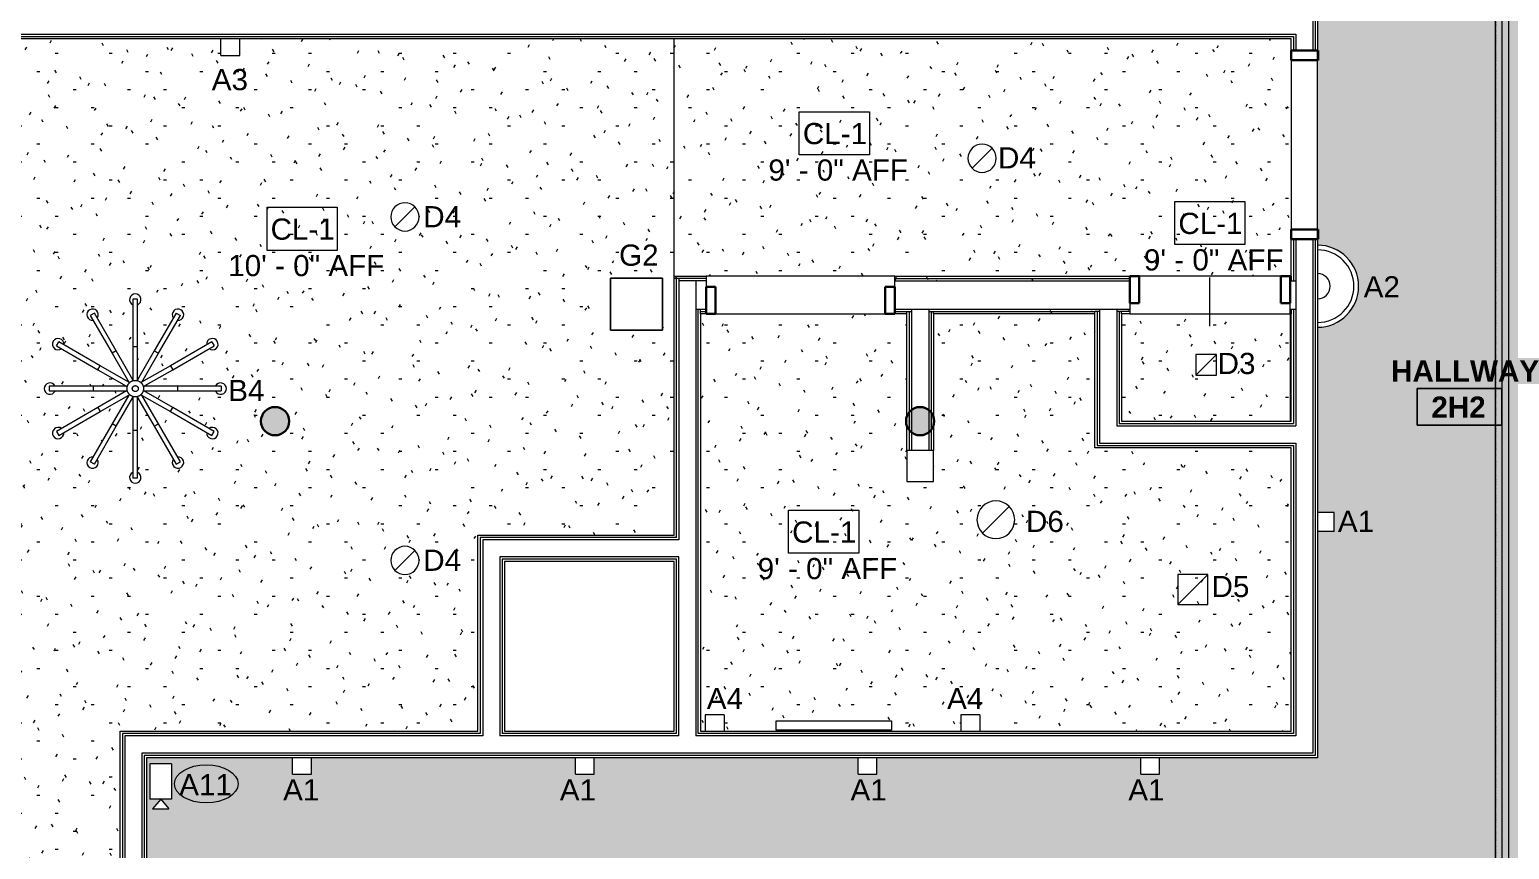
# Model space of a CAD drawing. Header units: inches. Extents: x -1176 to 1507, y -2527 to 978.
# Drawn here: x -923.2 to -609.1, y 84.5 to 258.5 of the extents above; entities that cross this region are included whole.
import ezdxf

# ---------------------------------------------------------------- set-up
doc = ezdxf.new("R2010")
doc.units = ezdxf.units.IN
doc.header["$MEASUREMENT"] = 0
doc.linetypes.add('Dash', pattern=[0.25, 0.125, -0.125])
for name, color, linetype, lineweight in [('A-AREA-IDEN', 2, 'Continuous', 9), ('A-CLNG', 13, 'Continuous', 18), ('A-CLNG-IDEN', 151, 'Continuous', 9), ('A-CLNG-PATT', 13, 'Continuous', 18), ('A-DETL-GENF', 92, 'Continuous', 18), ('A-DOOR', 31, 'Continuous', 18), ('A-DOOR-FRAM', 31, 'Continuous', 30), ('A-WALL', 113, 'Continuous', 18), ('A-WALL-PATT', 111, 'Continuous', 18), ('E-LITE-EQPM', 33, 'Continuous', 9), ('E-LITE-EQPM-HDLN', 30, 'Dash', 9), ('E-LITE-EQPM-IDEN', 33, 'Continuous', 9), ('I-WALL', 2, 'Continuous', 18), ('Q-SPCQ', 91, 'Continuous', 9), ('Q-SPCQ-IDEN', 132, 'Continuous', 9), ('S-COLS', 52, 'Continuous', 18)]:
    doc.layers.add(name, color=color, linetype=linetype, lineweight=lineweight)
doc.styles.add('Arial', font='arial.ttf', dxfattribs={"height": 4.5})
doc.styles.add('Swis721 Lt BT', font='swissl.ttf', dxfattribs={"height": 4.5})
doc.styles.add('Swis721 Lt BT_B', font='', dxfattribs={"height": 4.5})
doc.styles.get('Swis721 Lt BT_B').set_extended_font_data('Swis721 Lt BT', bold=True)
pattern_1 = [(0, (0, 0), (15.36, 3.84), [0.634, -10.886, 0.634, -10.886, -61.44]), (0, (0, 0), (15.36, 3.84), [-23.04, 0.634, -22.406, 0.634, -10.886, -26.88]), (0, (0, 0), (15.36, 3.84), [-57.6, 0.634, -7.046, 0.634, -18.566]), (120, (5.76, 1.92), (-11.005538, 11.38215), [0.634, -10.886, 0.634, -10.886, -61.44]), (120, (5.76, 1.92), (-11.005538, 11.38215), [-23.04, 0.634, -22.406, 0.634, -10.886, -26.88]), (120, (5.76, 1.92), (-11.005538, 11.38215), [-57.6, 0.634, -7.046, 0.634, -18.566]), (240, (7.68, 9.6), (-4.354462, -15.22215), [0.634, -10.886, 0.634, -10.886, -61.44]), (240, (7.68, 9.6), (-4.354462, -15.22215), [-23.04, 0.634, -22.406, 0.634, -10.886, -26.88]), (240, (7.68, 9.6), (-4.354462, -15.22215), [-57.6, 0.634, -7.046, 0.634, -18.566])]

# ---------------------------------------------------------------- blocks, each defined once
blk = doc.blocks.new('Sconce Light - Uplight - LIGHT W ROOM NUMBER-7126174-2nd Floor RCP')
at = {"layer": 'E-LITE-EQPM'}
blk.add_line((-8.71, 2.81), (8.71, 2.81), dxfattribs=at)
for radius, start in [(8.71, 360), (7.71, 0), (2.68, 0)]:
    blk.add_arc((0, 2.81), radius, start, 180, dxfattribs=at)
blk = doc.blocks.new('Lighting-Linear-Cove-Cooper-Ametrix-LC32-LED1 - Lighting-Linear-Cove-Cooper-Ametrix-LC32-LED 53_ 1_-7137665-2nd Floor RCP')
at = {"layer": 'E-LITE-EQPM'}
for p, q in [((-318.5, 0.16), (318.22, 0.16)), ((318.22, -1.37), (-318.5, -1.37))]:
    blk.add_line(p, q, dxfattribs=at)
at = {"layer": 'E-LITE-EQPM-HDLN'}
blk.add_line((317.21, 1.37), (-317.21, 1.37), dxfattribs=at)
blk = doc.blocks.new('Sconce Light - Sphere - 100W - 277V-7960169-2nd Floor RCP')
at = {"layer": 'E-LITE-EQPM'}
for p, q in [((0, 6.3125), (-2, 6.3125)), ((-2, 6.3125), (-2, 2.8125)), ((2, 6.3125), (0, 6.3125)), ((2, 6.3125), (2, 2.8125)), ((-2, 2.8125), (0, 2.8125)), ((0, 2.8125), (2, 2.8125))]:
    blk.add_line(p, q, dxfattribs=at)
blk = doc.blocks.new('Sconce Light - Sphere - Bedside Sconce-8114696-2nd Floor RCP')
at = {"layer": 'E-LITE-EQPM'}
for p, q in [((0, 6.3125), (-2, 6.3125)), ((-2, 6.3125), (-2, 2.8125)), ((2, 6.3125), (0, 6.3125)), ((2, 6.3125), (2, 2.8125)), ((-2, 2.8125), (0, 2.8125)), ((0, 2.8125), (2, 2.8125))]:
    blk.add_line(p, q, dxfattribs=at)
blk = doc.blocks.new('Iron_Chandelier_2145 - Iron_Chandelier_2145-V2-2nd Floor RCP')
at = {"layer": 'E-LITE-EQPM'}
for p, q in [((-0.5, 19.02), (-0.5, 8.88)), ((0.5, 19.02), (-0.5, 19.02)), ((0.5, 8.88), (0.5, 19.02)), ((-8.69, 16.05), (-9.56, 15.55)), ((-4.04, 7.99), (-8.69, 16.05)), ((8.69, 16.05), (4.04, 7.99)), ((8.69, 16.05), (9.56, 15.55)), ((-9.56, 15.55), (-4.9, 7.49)), ((4.9, 7.49), (9.56, 15.55)), ((-16.72, 9.08), (-16.22, 9.94)), ((-7.44, 4.87), (-16.22, 9.94)), ((16.22, 9.94), (7.44, 4.87)), ((16.22, 9.94), (16.72, 9.08)), ((-16.72, 9.08), (-7.94, 4)), ((-4.04, 7.99), (-4.9, 7.49)), ((-4.9, 7.49), (-1.36, 1.36)), ((-0.5, 1.86), (-4.04, 7.99)), ((-0.5, 8.88), (-0.5, 2.41)), ((0.5, 8.88), (-0.5, 8.88)), ((0.5, 2.41), (0.5, 8.88)), ((4.04, 7.99), (0.5, 1.86)), ((1.36, 1.36), (4.9, 7.49)), ((4.04, 7.99), (4.9, 7.49)), ((7.94, 4), (16.72, 9.08)), ((-7.94, 4), (-7.44, 4.87)), ((-7.94, 4), (-2.34, 0.77)), ((-1.84, 1.64), (-7.44, 4.87)), ((7.44, 4.87), (1.84, 1.64)), ((2.34, 0.77), (7.94, 4)), ((7.44, 4.87), (7.94, 4)), ((-8.94, 0.5), (-18.25, 0.5)), ((-18.25, 0.5), (-18.25, -0.5)), ((-1.86, 0.5), (-8.94, 0.5)), ((-8.94, 0.5), (-8.94, -0.5)), ((-2.34, 0.77), (-1.69, 0.4)), ((-1.2, 1.27), (-1.84, 1.64)), ((-0.5, 2.41), (-0.5, 1.66)), ((0.5, 1.67), (0.5, 2.41)), ((1.84, 1.64), (1.19, 1.26)), ((1.69, 0.4), (2.34, 0.77)), ((8.94, 0.5), (1.86, 0.5)), ((18.25, 0.5), (8.94, 0.5)), ((8.94, 0.5), (8.94, -0.5)), ((18.25, 0.5), (18.25, -0.5)), ((-18.25, -0.5), (-8.94, -0.5)), ((-8.94, -0.5), (-1.86, -0.5)), ((-2.34, -0.77), (-7.94, -4)), ((-7.44, -4.87), (-1.84, -1.64)), ((-1.36, -1.36), (-4.9, -7.49)), ((-4.04, -7.99), (-0.5, -1.86)), ((-1.69, -0.4), (-2.34, -0.77)), ((-1.84, -1.64), (-1.19, -1.26)), ((-0.5, -1.67), (-0.5, -2.41)), ((-0.5, -2.41), (-0.5, -8.88)), ((0.5, -2.41), (0.5, -1.66)), ((0.5, -1.86), (4.04, -7.99)), ((0.5, -8.88), (0.5, -2.41)), ((1.2, -1.27), (1.84, -1.64)), ((4.9, -7.49), (1.36, -1.36)), ((2.34, -0.77), (1.69, -0.4)), ((1.84, -1.64), (7.44, -4.87)), ((1.86, -0.5), (8.94, -0.5)), ((7.94, -4), (2.34, -0.77)), ((8.94, -0.5), (18.25, -0.5)), ((-7.94, -4), (-16.72, -9.08)), ((-16.22, -9.94), (-7.44, -4.87)), ((-7.94, -4), (-7.44, -4.87)), ((7.44, -4.87), (7.94, -4)), ((7.44, -4.87), (16.22, -9.94)), ((16.72, -9.08), (7.94, -4)), ((-16.72, -9.08), (-16.22, -9.94)), ((-4.9, -7.49), (-9.56, -15.55)), ((-8.69, -16.05), (-4.04, -7.99)), ((-4.04, -7.99), (-4.9, -7.49)), ((-0.5, -8.88), (-0.5, -19.02)), ((0.5, -8.88), (-0.5, -8.88)), ((0.5, -19.02), (0.5, -8.88)), ((4.04, -7.99), (4.9, -7.49)), ((4.04, -7.99), (8.69, -16.05)), ((9.56, -15.55), (4.9, -7.49)), ((16.22, -9.94), (16.72, -9.08)), ((-8.69, -16.05), (-9.56, -15.55)), ((8.69, -16.05), (9.56, -15.55)), ((0.5, -19.02), (-0.5, -19.02))]:
    blk.add_line(p, q, dxfattribs=at)
at = {"layer": 'E-LITE-EQPM', "flags": 128}
for points in [[(-1.75, 0), (-1.75, 0.07), (-1.75, 0.14), (-1.74, 0.21), (-1.73, 0.28), (-1.72, 0.35), (-1.7, 0.42), (-1.68, 0.48), (-1.66, 0.55), (-1.64, 0.62), (-1.61, 0.68), (-1.59, 0.75), (-1.56, 0.81), (-1.52, 0.87), (-1.49, 0.93), (-1.45, 0.99), (-1.41, 1.05), (-1.36, 1.1), (-1.32, 1.16), (-1.27, 1.21), (-1.22, 1.26), (-1.17, 1.31), (-1.12, 1.35), (-1.06, 1.39), (-1.01, 1.44), (-0.95, 1.48), (-0.89, 1.51), (-0.83, 1.55), (-0.76, 1.58), (-0.7, 1.61), (-0.64, 1.63), (-0.57, 1.66), (-0.5, 1.68), (-0.44, 1.7), (-0.37, 1.71), (-0.3, 1.73), (-0.23, 1.74), (-0.16, 1.75), (-0.09, 1.75), (-0.02, 1.75), (0.05, 1.75), (0.12, 1.75), (0.19, 1.74), (0.26, 1.73), (0.33, 1.72), (0.4, 1.71), (0.47, 1.69), (0.53, 1.67), (0.6, 1.65), (0.67, 1.62), (0.73, 1.59), (0.79, 1.56), (0.85, 1.53), (0.92, 1.5), (0.97, 1.46), (1.03, 1.42), (1.09, 1.38), (1.14, 1.33), (1.19, 1.28), (1.24, 1.23), (1.29, 1.18), (1.34, 1.13), (1.38, 1.08), (1.43, 1.02), (1.46, 0.96), (1.5, 0.9), (1.54, 0.84), (1.57, 0.78), (1.6, 0.72), (1.63, 0.65), (1.65, 0.59), (1.67, 0.52), (1.69, 0.45), (1.71, 0.39), (1.72, 0.32), (1.74, 0.25), (1.74, 0.18), (1.75, 0.11), (1.75, 0.04), (1.75, 0)], [(-0.63, 0), (-0.63, 0.03), (-0.63, 0.05), (-0.62, 0.08), (-0.62, 0.1), (-0.62, 0.12), (-0.61, 0.15), (-0.6, 0.17), (-0.6, 0.2), (-0.59, 0.22), (-0.58, 0.24), (-0.57, 0.27), (-0.56, 0.29), (-0.55, 0.31), (-0.53, 0.33), (-0.52, 0.35), (-0.5, 0.38), (-0.49, 0.39), (-0.47, 0.41), (-0.46, 0.43), (-0.44, 0.45), (-0.42, 0.47), (-0.4, 0.48), (-0.38, 0.5), (-0.36, 0.51), (-0.34, 0.53), (-0.32, 0.54), (-0.3, 0.55), (-0.27, 0.57), (-0.25, 0.58), (-0.23, 0.59), (-0.2, 0.59), (-0.18, 0.6), (-0.16, 0.61), (-0.13, 0.61), (-0.11, 0.62), (-0.08, 0.62), (-0.06, 0.63), (-0.03, 0.63), (-0.01, 0.63), (0.02, 0.63), (0.04, 0.63), (0.07, 0.62), (0.09, 0.62), (0.12, 0.62), (0.14, 0.61), (0.17, 0.61), (0.19, 0.6), (0.21, 0.59), (0.24, 0.58), (0.26, 0.57), (0.28, 0.56), (0.31, 0.55), (0.33, 0.54), (0.35, 0.52), (0.37, 0.51), (0.39, 0.49), (0.41, 0.48), (0.43, 0.46), (0.45, 0.44), (0.46, 0.42), (0.48, 0.41), (0.5, 0.39), (0.51, 0.37), (0.52, 0.35), (0.54, 0.32), (0.55, 0.3), (0.56, 0.28), (0.57, 0.26), (0.58, 0.23), (0.59, 0.21), (0.6, 0.19), (0.61, 0.16), (0.61, 0.14), (0.62, 0.11), (0.62, 0.09), (0.62, 0.06), (0.63, 0.04), (0.63, 0.01), (0.63, 0)], [(1.75, 0), (1.75, -0.07), (1.75, -0.14), (1.74, -0.21), (1.73, -0.28), (1.72, -0.35), (1.7, -0.42), (1.68, -0.48), (1.66, -0.55), (1.64, -0.62), (1.61, -0.68), (1.59, -0.75), (1.56, -0.81), (1.52, -0.87), (1.49, -0.93), (1.45, -0.99), (1.41, -1.05), (1.36, -1.1), (1.32, -1.16), (1.27, -1.21), (1.22, -1.26), (1.17, -1.31), (1.12, -1.35), (1.06, -1.39), (1.01, -1.44), (0.95, -1.48), (0.89, -1.51), (0.83, -1.55), (0.76, -1.58), (0.7, -1.61), (0.64, -1.63), (0.57, -1.66), (0.5, -1.68), (0.44, -1.7), (0.37, -1.71), (0.3, -1.73), (0.23, -1.74), (0.16, -1.75), (0.09, -1.75), (0.02, -1.75), (-0.05, -1.75), (-0.12, -1.75), (-0.19, -1.74), (-0.26, -1.73), (-0.33, -1.72), (-0.4, -1.71), (-0.47, -1.69), (-0.53, -1.67), (-0.6, -1.65), (-0.67, -1.62), (-0.73, -1.59), (-0.79, -1.56), (-0.85, -1.53), (-0.92, -1.5), (-0.97, -1.46), (-1.03, -1.42), (-1.09, -1.38), (-1.14, -1.33), (-1.19, -1.28), (-1.24, -1.23), (-1.29, -1.18), (-1.34, -1.13), (-1.38, -1.08), (-1.43, -1.02), (-1.46, -0.96), (-1.5, -0.9), (-1.54, -0.84), (-1.57, -0.78), (-1.6, -0.72), (-1.63, -0.65), (-1.65, -0.59), (-1.67, -0.52), (-1.69, -0.45), (-1.71, -0.39), (-1.72, -0.32), (-1.74, -0.25), (-1.74, -0.18), (-1.75, -0.11), (-1.75, -0.04), (-1.75, 0)], [(0.63, 0), (0.63, -0.03), (0.63, -0.05), (0.62, -0.08), (0.62, -0.1), (0.62, -0.12), (0.61, -0.15), (0.6, -0.17), (0.6, -0.2), (0.59, -0.22), (0.58, -0.24), (0.57, -0.27), (0.56, -0.29), (0.55, -0.31), (0.53, -0.33), (0.52, -0.35), (0.5, -0.38), (0.49, -0.39), (0.47, -0.41), (0.46, -0.43), (0.44, -0.45), (0.42, -0.47), (0.4, -0.48), (0.38, -0.5), (0.36, -0.51), (0.34, -0.53), (0.32, -0.54), (0.3, -0.55), (0.27, -0.57), (0.25, -0.58), (0.23, -0.59), (0.2, -0.59), (0.18, -0.6), (0.16, -0.61), (0.13, -0.61), (0.11, -0.62), (0.08, -0.62), (0.06, -0.63), (0.03, -0.63), (0.01, -0.63), (-0.02, -0.63), (-0.04, -0.63), (-0.07, -0.62), (-0.09, -0.62), (-0.12, -0.62), (-0.14, -0.61), (-0.17, -0.61), (-0.19, -0.6), (-0.21, -0.59), (-0.24, -0.58), (-0.26, -0.57), (-0.28, -0.56), (-0.31, -0.55), (-0.33, -0.54), (-0.35, -0.52), (-0.37, -0.51), (-0.39, -0.49), (-0.41, -0.48), (-0.43, -0.46), (-0.45, -0.44), (-0.46, -0.42), (-0.48, -0.41), (-0.5, -0.39), (-0.51, -0.37), (-0.52, -0.35), (-0.54, -0.32), (-0.55, -0.3), (-0.56, -0.28), (-0.57, -0.26), (-0.58, -0.23), (-0.59, -0.21), (-0.6, -0.19), (-0.61, -0.16), (-0.61, -0.14), (-0.62, -0.11), (-0.62, -0.09), (-0.62, -0.06), (-0.63, -0.04), (-0.63, -0.01), (-0.63, 0)]]:
    blk.add_lwpolyline(points, dxfattribs=at)
at = {"layer": 'E-LITE-EQPM'}
for centre, start, end in [((0, 18.89), 90, 244.637), ((0, 18.89), 295.363, 90), ((-9.06, 15.7), 120, 274.637), ((-9.06, 15.7), 325.363, 120), ((9.06, 15.7), 60, 214.637), ((9.06, 15.7), 265.363, 60), ((-16.36, 9.44), 150, 304.637), ((-16.36, 9.44), 355.363, 150), ((16.36, 9.44), 30, 184.637), ((16.36, 9.44), 235.363, 30), ((-18.12, 0), 25.363, 180), ((-18.12, 0), 180, 334.637), ((18.12, 0), 0, 154.637), ((18.12, 0), 205.363, 0), ((-16.36, -9.44), 55.363, 210), ((-16.36, -9.44), 210, 4.637), ((16.36, -9.44), 175.363, 330), ((16.36, -9.44), 330, 124.637), ((-9.06, -15.7), 85.363, 240), ((-9.06, -15.7), 240, 34.637), ((9.06, -15.7), 145.363, 300), ((9.06, -15.7), 300, 94.637), ((0, -18.89), 115.363, 270), ((0, -18.89), 270, 64.637)]:
    blk.add_arc(centre, 1.21, start, end, dxfattribs=at)
blk = doc.blocks.new('L-Recessed Square Downlight - 6_-4552745-2nd Floor RCP')
at = {"layer": 'E-LITE-EQPM'}
for p, q in [((-3.1875, -3.1875), (-3.1875, 3.1875)), ((-3.1875, 3.1875), (3.1875, 3.1875)), ((-3.1875, 3.1875), (3.1875, -3.1875)), ((3.1875, 3.1875), (3.1875, -3.1875)), ((3.1875, -3.1875), (-3.1875, -3.1875))]:
    blk.add_line(p, q, dxfattribs=at)
blk = doc.blocks.new('L-Recessed Circular - Downlight - 8_-7245237-2nd Floor RCP')
at = {"layer": 'E-LITE-EQPM'}
for q in [(-2.83, -2.83), (2.83, 2.83)]:
    blk.add_line((0, 0), q, dxfattribs=at)
for start, end in [(360, 180), (180, 360)]:
    blk.add_arc((0, 0), 4, start, end, dxfattribs=at)
blk = doc.blocks.new('L-Recessed Square Downlight - 4_-4552743-2nd Floor RCP')
at = {"layer": 'E-LITE-EQPM'}
for p, q in [((-2.1875, -2.1875), (-2.1875, 2.1875)), ((-2.1875, 2.1875), (2.1875, 2.1875)), ((-2.1875, 2.1875), (2.1875, -2.1875)), ((2.1875, 2.1875), (2.1875, -2.1875)), ((2.1875, -2.1875), (-2.1875, -2.1875))]:
    blk.add_line(p, q, dxfattribs=at)
blk = doc.blocks.new('Lighting_Pendants_Elesi-Luce_Quid_02820 - Quid_02820-7182509-2nd Floor RCP')
at = {"layer": 'A-DETL-GENF', "lineweight": 9}
for p, q in [((5.51, 5.51), (-5.51, 5.51)), ((-5.51, 5.51), (-5.51, -5.51)), ((-5.51, -5.51), (-5.51, 5.51)), ((-5.51, 5.51), (5.51, 5.51)), ((5.51, -5.51), (5.51, 5.51)), ((5.51, 5.51), (5.51, -5.51)), ((-5.51, -5.51), (5.51, -5.51)), ((5.51, -5.51), (-5.51, -5.51))]:
    blk.add_line(p, q, dxfattribs=at)
blk = doc.blocks.new('Single Flush - D2 3_ X 8_-8439575-2nd Floor RCP')
at = {"layer": 'A-DOOR-FRAM'}
for p, q in [((-20, -1.75), (-20, 4)), ((-20, 4), (-18, 4)), ((-18, -1.75), (-18, 4)), ((18.000004, -1.75), (18.000004, 4)), ((18.000004, 4), (20.000004, 4)), ((20.000004, -1.75), (20.000004, 4)), ((-20, -1.75), (-18, -1.75)), ((18.000004, -1.75), (20.000004, -1.75))]:
    blk.add_line(p, q, dxfattribs=at)
blk = doc.blocks.new('Single Flush - D1 3_ X 8_-8249534-2nd Floor RCP')
at = {"layer": 'A-DOOR-FRAM'}
for p, q in [((-20, -2.9375), (-20, 2.8125)), ((-20, 2.8125), (-18, 2.8125)), ((-18, -2.9375), (-18, 2.8125)), ((18.000004, -2.9375), (18.000004, 2.8125)), ((18.000004, 2.8125), (20.000004, 2.8125)), ((20.000004, -2.9375), (20.000004, 2.8125)), ((-20, -2.9375), (-18, -2.9375)), ((18.000004, -2.9375), (20.000004, -2.9375))]:
    blk.add_line(p, q, dxfattribs=at)
blk = doc.blocks.new('Single Flush - D2 2_6_ X 8_-8439169-2nd Floor RCP')
at = {"layer": 'A-DOOR-FRAM'}
for p, q in [((-17, -1.75), (-17, 4)), ((-17, 4), (-15, 4)), ((-15, -1.75), (-15, 4)), ((15.000004, -1.75), (15.000004, 4)), ((15.000004, 4), (17.000004, 4)), ((17.000004, -1.75), (17.000004, 4)), ((-17, -1.75), (-15, -1.75)), ((15.000004, -1.75), (17.000004, -1.75))]:
    blk.add_line(p, q, dxfattribs=at)
blk = doc.blocks.new('AC3 - AC3-7398508-2nd Floor RCP')
at = {"layer": 'Q-SPCQ'}
for p, q in [((-12.25, -5), (-12.25, -3)), ((-12.25, -3), (12.25, -3)), ((12.25, -3), (12.25, -5)), ((12.25, -5), (-12.25, -5))]:
    blk.add_line(p, q, dxfattribs=at)
blk = doc.blocks.new('Sconce Light - Sphere - 60W - 120V-7960182-2nd Floor RCP')
at = {"layer": 'E-LITE-EQPM'}
for p, q in [((0, 6.3125), (-2, 6.3125)), ((-2, 6.3125), (-2, 2.8125)), ((2, 6.3125), (0, 6.3125)), ((2, 6.3125), (2, 2.8125)), ((-2, 2.8125), (0, 2.8125)), ((0, 2.8125), (2, 2.8125))]:
    blk.add_line(p, q, dxfattribs=at)
blk = doc.blocks.new('L-Recessed Circular - Downlight - 6_-7313291-2nd Floor RCP')
at = {"layer": 'E-LITE-EQPM'}
for q in [(-2.12, -2.12), (2.12, 2.12)]:
    blk.add_line((0, 0), q, dxfattribs=at)
for start, end in [(360, 180), (180, 360)]:
    blk.add_arc((0, 0), 3, start, end, dxfattribs=at)
blk = doc.blocks.new('Security_Camera_-_Dome_6414 - 8_-0_ AFF-7476807-2nd Floor RCP')
at = {"layer": 'Q-SPCQ'}
for p, q in [((-2.27, 3.14), (2.27, 3.14)), ((-2.27, -4.36), (-2.27, 3.14)), ((1.71, 5.14), (-1.71, 5.14)), ((0, 3.14), (-1.71, 5.14)), ((0, 3.14), (1.71, 5.14)), ((2.27, -4.36), (2.27, 3.14)), ((-2.27, -4.36), (2.27, -4.36))]:
    blk.add_line(p, q, dxfattribs=at)
blk = doc.blocks.new('Appliance_Specialty Equipment Tag - Standard-3515593-2nd Floor RCP')
at = {"layer": 'Q-SPCQ-IDEN'}
blk.add_ellipse((-0.0499, 0.0037), major_axis=(-0.1406, 0), ratio=0.600473, dxfattribs=at)
blk = doc.blocks.new('Room Tag - Room Name and Number-3379422-2nd Floor RCP')
at = {"layer": 'A-AREA-IDEN'}
for p, q in [((-0.1881, -0.1636), (-0.1881, -0.0018)), ((-0.1881, -0.0018), (0.1869, -0.0018)), ((0.1869, -0.0018), (-0.1881, -0.0018)), ((-0.1881, -0.0018), (-0.1881, -0.1636)), ((0.1869, -0.0018), (0.1869, -0.1636)), ((0.1869, -0.1636), (0.1869, -0.0018)), ((0.1869, -0.1636), (-0.1881, -0.1636)), ((-0.1881, -0.1636), (0.1869, -0.1636))]:
    blk.add_line(p, q, dxfattribs=at)

msp = doc.modelspace()

# ---------------------------------------------------------------- hatches: boundary and pattern name
at = {"layer": 'A-CLNG-PATT'}
h = msp.add_hatch(dxfattribs=at)
h.set_pattern_fill('FP_2', color=256, style=0, pattern_type=2)
h.set_pattern_definition(pattern_1)
h.paths.add_polyline_path([(-601.07, 36.25), (-601.07, 44.47), (-590.07, 44.47), (-590.07, 95.76), (-593.57, 95.76), (-593.57, 99.76), (-590.07, 99.76), (-590.07, 155.76), (-593.57, 155.76), (-593.57, 159.76), (-590.07, 159.76), (-590.07, 189.12), (-593.57, 189.12), (-593.57, 193.12), (-590.07, 193.12), (-590.07, 240.23), (-592.01, 240.45), (-593.85, 241.09), (-595.5, 242.13), (-596.88, 243.51), (-597.92, 245.16), (-598.56, 247), (-598.78, 248.94), (-598.56, 250.88), (-597.92, 252.72), (-596.88, 254.37), (-595.5, 255.75), (-593.85, 256.78), (-592.01, 257.43), (-590.07, 257.65), (-590.07, 426.38), (-593.57, 426.38), (-593.57, 430.38), (-590.07, 430.38), (-590.07, 459.74), (-593.57, 459.74), (-593.57, 463.74), (-590.07, 463.74), (-590.07, 564.52), (-593.57, 564.52), (-593.57, 568.52), (-590.07, 568.52), (-590.07, 597.87), (-593.57, 597.87), (-593.57, 601.87), (-590.07, 601.87), (-590.07, 673.79), (-609.11, 673.79), (-609.11, 36.25)], flags=0)
h.paths.add_polyline_path([(-612.11, 36.25), (-612.11, 673.79), (-633.11, 673.79), (-633.33, 671.85), (-633.97, 670.01), (-635.01, 668.36), (-636.39, 666.98), (-638.04, 665.94), (-639.88, 665.3), (-641.82, 665.08), (-643.76, 665.3), (-645.6, 665.94), (-647.25, 666.98), (-648.63, 668.36), (-649.67, 670.01), (-649.82, 670.45), (-649.82, 614.79), (-646.32, 614.79), (-646.32, 610.79), (-649.82, 610.79), (-649.82, 554.79), (-646.32, 554.79), (-646.32, 550.79), (-649.82, 550.79), (-649.82, 514.5), (-647.88, 514.28), (-646.04, 513.63), (-644.39, 512.6), (-643.01, 511.22), (-641.97, 509.57), (-641.33, 507.73), (-641.11, 505.79), (-641.33, 503.85), (-641.97, 502.01), (-643.01, 500.36), (-644.39, 498.98), (-646.04, 497.94), (-647.88, 497.3), (-649.82, 497.08), (-649.82, 440.78), (-646.32, 440.78), (-646.32, 436.78), (-649.82, 436.78), (-649.82, 349.19), (-650.09, 349.19), (-650.09, 313.44), (-649.82, 313.44), (-649.82, 317.71), (-647.88, 317.49), (-646.04, 316.85), (-644.39, 315.81), (-643.01, 314.43), (-641.97, 312.78), (-641.33, 310.94), (-641.11, 309), (-641.33, 307.06), (-641.97, 305.22), (-643.01, 303.57), (-644.39, 302.19), (-646.04, 301.15), (-647.88, 300.51), (-649.82, 300.29), (-649.82, 212.73), (-647.88, 212.51), (-646.04, 211.86), (-644.39, 210.83), (-643.01, 209.45), (-641.97, 207.8), (-641.33, 205.95), (-641.11, 204.02), (-641.33, 202.08), (-641.97, 200.24), (-643.01, 198.59), (-644.39, 197.21), (-646.04, 196.17), (-647.88, 195.53), (-649.82, 195.31), (-649.82, 155.98), (-646.32, 155.98), (-646.32, 151.98), (-649.82, 151.98), (-649.82, 103.93), (-683.33, 103.93), (-683.33, 100.43), (-687.33, 100.43), (-687.33, 103.93), (-743.33, 103.93), (-743.33, 100.43), (-747.33, 100.43), (-747.33, 103.93), (-803.33, 103.93), (-803.33, 100.43), (-807.33, 100.43), (-807.33, 103.93), (-863.33, 103.93), (-863.33, 100.43), (-867.33, 100.43), (-867.33, 103.93), (-898.33, 103.93), (-898.33, 72.09), (-894.83, 72.09), (-894.83, 68.09), (-898.33, 68.09), (-898.33, 36.25), (-837.57, 36.25), (-837.57, 39.75), (-833.57, 39.75), (-833.57, 36.25), (-745.07, 36.25), (-745.07, 39.75), (-741.07, 39.75), (-741.07, 36.25), (-640.07, 36.25), (-640.07, 39.75), (-636.07, 39.75), (-636.07, 36.25), (-635.97, 36.25)], flags=0)
h.paths.add_polyline_path([(-597.28, 47.18), (-597.28, 54.55), (-592.86, 54.55), (-592.86, 47.18)], flags=0)
h.paths.add_polyline_path([(-595.09, 54.72), (-596.64, 56.54), (-593.53, 56.54)], flags=0)
h.paths.add_polyline_path([(-893.76, 93.18), (-896.87, 93.18), (-895.32, 95)], flags=0)
h.paths.add_polyline_path([(-893.13, 95.17), (-897.54, 95.17), (-897.54, 102.54), (-893.13, 102.54)], flags=0)
h.paths.add_polyline_path([(-645.25, 654.58), (-648.36, 654.58), (-646.81, 656.39), (-645.6, 654.99)], flags=0)
h.paths.add_polyline_path([(-648.36, 656.56), (-649.03, 656.56), (-649.03, 663.94), (-644.61, 663.94), (-644.61, 656.56), (-645.6, 656.56)], flags=0)
h = msp.add_hatch(dxfattribs=at)
h.set_pattern_fill('FP_2', color=256, style=0, pattern_type=2)
h.set_pattern_definition(pattern_1)
h.paths.add_polyline_path([(-609.11, 36.25), (-609.11, 673.66), (-612.11, 673.66), (-612.11, 36.25)], flags=0)
h = msp.add_hatch(dxfattribs=at)
h.set_pattern_fill('FP_2', color=256, style=0, pattern_type=2)
h.set_pattern_definition(pattern_1)
h.paths.add_polyline_path([(-903.96, 36.25), (-903.96, 109.56), (-828, 109.56), (-828, 151.18), (-786.37, 151.18), (-786.37, 256.5), (-878.56, 256.5), (-878.56, 253), (-882.56, 253), (-882.56, 256.5), (-988.31, 256.5), (-988.31, 253), (-992.31, 253), (-992.31, 256.5), (-1015.06, 256.5), (-1015.06, 208.87), (-1004.06, 208.87), (-1004.06, 143.88), (-1015.06, 143.88), (-1015.06, 91.25), (-1004.06, 91.25), (-1004.06, 36.25), (-946.59, 36.25)], flags=0)
h.paths.add_polyline_path([(-954.64, 41.71), (-954.74, 41.73), (-954.81, 41.8), (-954.84, 41.9), (-954.84, 44.05), (-955.12, 44.08), (-955.33, 44.08), (-955.46, 44.13), (-955.65, 44.16), (-956.62, 44.56), (-956.75, 44.67), (-957.41, 45.17), (-957.52, 45.31), (-957.66, 45.43), (-957.81, 45.7), (-958.04, 45.99), (-958.25, 46.45), (-958.34, 46.61), (-958.38, 46.8), (-958.43, 46.94), (-958.57, 48.03), (-958.53, 48.25), (-958.43, 48.98), (-958.38, 49.11), (-958.34, 49.31), (-958.18, 49.58), (-958.04, 49.93), (-957.81, 50.22), (-957.66, 50.49), (-957.52, 50.61), (-957.41, 50.74), (-956.61, 51.37), (-956.5, 51.41), (-955.65, 51.76), (-955.46, 51.79), (-955.33, 51.84), (-955.08, 51.84), (-954.63, 51.9), (-954.17, 51.84), (-953.96, 51.84), (-953.84, 51.79), (-953.61, 51.76), (-952.66, 51.37), (-951.85, 50.74), (-951.22, 49.93), (-950.83, 48.98), (-950.69, 47.96), (-950.83, 46.94), (-951.22, 45.99), (-951.85, 45.17), (-952.67, 44.54), (-953.61, 44.16), (-953.84, 44.13), (-953.96, 44.08), (-954.17, 44.08), (-954.45, 44.05), (-954.45, 41.85), (-954.5, 41.76), (-954.59, 41.71), (-954.63, 41.71)], flags=0)
h.paths.add_polyline_path([(-957.89, 142.81), (-958.67, 142.91), (-959.39, 143.21), (-960.01, 143.69), (-960.49, 144.31), (-960.79, 145.03), (-960.89, 145.81), (-960.79, 146.58), (-960.49, 147.31), (-960.01, 147.93), (-959.39, 148.41), (-958.67, 148.71), (-957.89, 148.81), (-957.11, 148.71), (-956.39, 148.41), (-955.77, 147.93), (-955.29, 147.31), (-954.99, 146.58), (-954.89, 145.81), (-954.99, 145.03), (-955.29, 144.31), (-955.77, 143.69), (-956.39, 143.21), (-957.11, 142.91)], flags=0)
h.paths.add_polyline_path([(-843.5, 142.81), (-844.27, 142.91), (-845, 143.21), (-845.62, 143.69), (-846.09, 144.31), (-846.39, 145.03), (-846.5, 145.81), (-846.39, 146.58), (-846.09, 147.31), (-845.62, 147.93), (-845, 148.41), (-844.27, 148.71), (-843.5, 148.81), (-842.72, 148.71), (-842, 148.41), (-841.38, 147.93), (-840.9, 147.31), (-840.6, 146.58), (-840.5, 145.81), (-840.6, 145.03), (-840.9, 144.31), (-841.38, 143.69), (-842, 143.21), (-842.72, 142.91)], flags=0)
h.paths.add_polyline_path([(-900.72, 162.19), (-901.43, 162.42), (-901.86, 163.02), (-901.86, 163.77), (-901.43, 164.37), (-901.22, 164.44), (-901.22, 180.41), (-908.82, 167.24), (-908.68, 167.07), (-908.61, 166.3), (-908.97, 165.68), (-909.65, 165.38), (-910.38, 165.54), (-910.88, 166.09), (-910.94, 166.86), (-910.59, 167.48), (-909.91, 167.78), (-909.69, 167.74), (-902.08, 180.91), (-915.92, 172.93), (-915.87, 172.71), (-916.17, 172.03), (-916.82, 171.65), (-917.56, 171.73), (-918.12, 172.23), (-918.27, 172.96), (-917.97, 173.64), (-917.32, 174.02), (-916.58, 173.94), (-916.42, 173.79), (-902.58, 181.78), (-917.8, 181.78), (-917.86, 181.57), (-918.47, 181.13), (-919.22, 181.13), (-919.82, 181.57), (-920.05, 182.28), (-919.82, 182.99), (-919.21, 183.43), (-918.47, 183.43), (-917.86, 182.99), (-917.8, 182.78), (-902.58, 182.78), (-916.43, 190.75), (-916.58, 190.62), (-917.35, 190.56), (-917.97, 190.91), (-918.27, 191.6), (-918.12, 192.33), (-917.56, 192.82), (-916.79, 192.89), (-916.17, 192.53), (-915.87, 191.85), (-915.92, 191.63), (-902.08, 183.64), (-909.69, 196.82), (-909.91, 196.77), (-910.59, 197.08), (-910.96, 197.72), (-910.88, 198.47), (-910.38, 199.02), (-909.65, 199.18), (-908.97, 198.87), (-908.6, 198.23), (-908.7, 197.46), (-908.82, 197.32), (-901.22, 184.14), (-901.22, 200.12), (-901.43, 200.19), (-901.86, 200.79), (-901.86, 201.54), (-901.43, 202.14), (-900.72, 202.37), (-900.01, 202.14), (-899.57, 201.54), (-899.57, 200.79), (-900.01, 200.19), (-900.22, 200.12), (-900.22, 184.14), (-892.61, 197.32), (-892.76, 197.48), (-892.82, 198.26), (-892.46, 198.87), (-891.78, 199.18), (-891.05, 199.02), (-890.55, 198.47), (-890.49, 197.69), (-890.85, 197.08), (-891.53, 196.77), (-891.74, 196.82), (-899.35, 183.64), (-885.52, 191.63), (-885.56, 191.85), (-885.26, 192.53), (-884.61, 192.9), (-883.87, 192.82), (-883.32, 192.33), (-883.16, 191.6), (-883.46, 190.91), (-884.11, 190.54), (-884.85, 190.62), (-885.02, 190.77), (-898.85, 182.78), (-883.64, 182.78), (-883.57, 182.99), (-882.96, 183.43), (-882.22, 183.43), (-881.61, 182.99), (-881.38, 182.28), (-881.61, 181.57), (-882.22, 181.13), (-882.97, 181.13), (-883.57, 181.57), (-883.64, 181.78), (-898.85, 181.78), (-885, 173.8), (-884.85, 173.94), (-884.08, 174), (-883.46, 173.64), (-883.16, 172.96), (-883.32, 172.23), (-883.87, 171.73), (-884.64, 171.67), (-885.26, 172.03), (-885.56, 172.71), (-885.52, 172.93), (-899.35, 180.91), (-891.74, 167.74), (-891.53, 167.78), (-890.85, 167.48), (-890.47, 166.83), (-890.55, 166.09), (-891.05, 165.54), (-891.78, 165.38), (-892.46, 165.68), (-892.84, 166.33), (-892.76, 167.07), (-892.61, 167.24), (-900.22, 180.41), (-900.22, 164.44), (-900.01, 164.37), (-899.57, 163.77), (-899.57, 163.02), (-900.01, 162.42), (-900.59, 162.23)], flags=0)
h.paths.add_polyline_path([(-871.06, 172.37), (-872.21, 172.6), (-873.18, 173.25), (-873.83, 174.23), (-874.06, 175.37), (-873.83, 176.52), (-873.18, 177.5), (-872.21, 178.15), (-871.06, 178.37), (-869.91, 178.15), (-868.94, 177.5), (-868.29, 176.52), (-868.06, 175.37), (-868.29, 174.23), (-868.94, 173.25), (-869.91, 172.6)], flags=0)
h.paths.add_polyline_path([(-788.86, 194.67), (-799.88, 194.67), (-799.88, 205.7), (-788.86, 205.7), (-788.86, 205.17)], flags=0)
h.paths.add_polyline_path([(-957.89, 215.73), (-958.67, 215.83), (-959.39, 216.13), (-960.01, 216.6), (-960.49, 217.23), (-960.79, 217.95), (-960.89, 218.73), (-960.79, 219.5), (-960.49, 220.23), (-960.01, 220.85), (-959.39, 221.32), (-958.67, 221.62), (-957.89, 221.73), (-957.11, 221.62), (-956.39, 221.32), (-955.77, 220.85), (-955.29, 220.23), (-954.99, 219.5), (-954.89, 218.73), (-954.99, 217.95), (-955.29, 217.23), (-955.77, 216.6), (-956.39, 216.13), (-957.11, 215.83)], flags=0)
h.paths.add_polyline_path([(-843.5, 215.73), (-844.27, 215.83), (-845, 216.13), (-845.62, 216.6), (-846.09, 217.23), (-846.39, 217.95), (-846.5, 218.73), (-846.39, 219.5), (-846.09, 220.23), (-845.62, 220.85), (-845, 221.32), (-844.27, 221.62), (-843.5, 221.73), (-842.72, 221.62), (-842, 221.32), (-841.38, 220.85), (-840.9, 220.23), (-840.6, 219.5), (-840.5, 218.73), (-840.6, 217.95), (-840.9, 217.23), (-841.38, 216.6), (-842, 216.13), (-842.72, 215.83)], flags=0)
h = msp.add_hatch(dxfattribs=at)
h.set_pattern_fill('FP_2', color=256, style=0, pattern_type=2)
h.set_pattern_definition(pattern_1)
h.paths.add_polyline_path([(-785.87, 206.16), (-655.45, 206.16), (-655.45, 256.5), (-786.37, 256.5), (-786.37, 206.16)], flags=0)
h.paths.add_polyline_path([(-721.01, 228.17), (-721.78, 228.28), (-722.51, 228.58), (-723.13, 229.05), (-723.61, 229.67), (-723.91, 230.4), (-724.01, 231.17), (-723.91, 231.95), (-723.61, 232.67), (-723.13, 233.3), (-722.51, 233.77), (-721.78, 234.07), (-721.01, 234.17), (-720.23, 234.07), (-719.51, 233.77), (-718.89, 233.3), (-718.41, 232.67), (-718.11, 231.95), (-718.01, 231.17), (-718.11, 230.4), (-718.41, 229.67), (-718.89, 229.05), (-719.51, 228.58), (-720.23, 228.28)], flags=0)
h = msp.add_hatch(dxfattribs=at)
h.set_pattern_fill('FP_2', color=256, style=0, pattern_type=2)
h.set_pattern_definition(pattern_1)
h.paths.add_polyline_path([(-779.75, 109.56), (-779.75, 113.06), (-775.75, 113.06), (-775.75, 109.56), (-725.5, 109.56), (-725.5, 113.06), (-721.5, 113.06), (-721.5, 109.56), (-655.45, 109.56), (-655.45, 169.73), (-697.07, 169.73), (-697.07, 198.16), (-731.35, 198.16), (-731.35, 176.32), (-731.16, 175.37), (-731.35, 174.43), (-731.35, 162.53), (-736.98, 162.53), (-736.98, 174.43), (-737.16, 175.37), (-736.98, 176.32), (-736.98, 198.16), (-780.75, 198.16), (-780.75, 109.56)], flags=0)
h.paths.add_polyline_path([(-764.75, 109.75), (-764.75, 111.75), (-740.25, 111.75), (-740.25, 109.75), (-760.04, 109.75)], flags=0)
h.paths.add_polyline_path([(-718.1, 150.45), (-719.13, 150.59), (-720.1, 150.99), (-720.92, 151.63), (-721.56, 152.45), (-721.96, 153.42), (-722.1, 154.45), (-721.96, 155.49), (-721.56, 156.45), (-720.92, 157.28), (-720.1, 157.92), (-719.13, 158.32), (-718.1, 158.45), (-717.06, 158.32), (-716.1, 157.92), (-715.27, 157.28), (-714.63, 156.45), (-714.23, 155.49), (-714.1, 154.45), (-714.23, 153.42), (-714.63, 152.45), (-715.27, 151.63), (-716.1, 150.99), (-717.06, 150.59)], flags=0)
h = msp.add_hatch(dxfattribs=at)
h.set_pattern_fill('FP_2', color=256, style=0, pattern_type=2)
h.set_pattern_definition(pattern_1)
h.paths.add_polyline_path([(-691.45, 175.35), (-655.65, 175.35), (-655.65, 198.16), (-691.45, 198.16), (-691.45, 183.57)], flags=0)
at = {"layer": 'A-WALL-PATT', "lineweight": 9}
h = msp.add_hatch(dxfattribs=at)
h.set_pattern_fill('FP_2', color=256, style=0, pattern_type=2)
h.set_pattern_definition(pattern_1)
h.paths.add_polyline_path([(-690.09, 205.66), (-689.65, 205.66), (-689.65, 206.16), (-739.56, 206.16), (-739.56, 205.66), (-713.41, 205.66)], flags=0)
h.paths.add_polyline_path([(-655.65, 205.66), (-655.45, 205.66), (-655.45, 206.16), (-655.65, 206.16)], flags=0)
h.paths.add_polyline_path([(-785.87, 205.66), (-779.56, 205.66), (-779.56, 206.16), (-786.37, 206.16), (-786.37, 205.66)], flags=0)
h = msp.add_hatch(dxfattribs=at)
h.set_pattern_fill('FP_2', color=256, style=0, pattern_type=2)
h.set_pattern_definition(pattern_1)
h.paths.add_polyline_path([(-713.41, 205.16), (-689.65, 205.16), (-689.65, 205.66), (-739.56, 205.66), (-739.56, 205.16)], flags=0)
h.paths.add_polyline_path([(-655.65, 205.16), (-655.45, 205.16), (-655.45, 205.66), (-655.65, 205.66)], flags=0)
h.paths.add_polyline_path([(-781.75, 205.16), (-779.56, 205.16), (-779.56, 205.66), (-785.37, 205.66), (-785.37, 205.16)], flags=0)
h = msp.add_hatch(dxfattribs=at)
h.set_pattern_fill('FP_2', color=256, style=0, pattern_type=2)
h.set_pattern_definition(pattern_1)
h.paths.add_polyline_path([(-655.45, 198.66), (-655.45, 199.16), (-655.65, 199.16), (-655.65, 198.66)], flags=0)
h.paths.add_polyline_path([(-696.57, 198.66), (-696.07, 198.66), (-696.07, 199.16), (-732.35, 199.16), (-732.35, 198.66), (-697.07, 198.66)], flags=0)
h.paths.add_polyline_path([(-690.09, 198.66), (-689.65, 198.66), (-689.65, 199.16), (-692.45, 199.16), (-692.45, 198.66), (-691.45, 198.66)], flags=0)
h.paths.add_polyline_path([(-736.98, 198.66), (-735.98, 198.66), (-735.98, 199.16), (-739.56, 199.16), (-739.56, 198.66)], flags=0)
h.paths.add_polyline_path([(-780.75, 198.66), (-779.56, 198.66), (-779.56, 199.16), (-780.75, 199.16)], flags=0)
h = msp.add_hatch(dxfattribs=at)
h.set_pattern_fill('FP_2', color=256, style=0, pattern_type=2)
h.set_pattern_definition(pattern_1)
h.paths.add_polyline_path([(-655.65, 198.16), (-655.45, 198.16), (-655.45, 198.66), (-655.65, 198.66)], flags=0)
h.paths.add_polyline_path([(-697.07, 198.16), (-697.07, 198.66), (-731.35, 198.66), (-731.35, 198.16), (-713.41, 198.16)], flags=0)
h.paths.add_polyline_path([(-690.09, 198.16), (-689.65, 198.16), (-689.65, 198.66), (-691.45, 198.66), (-691.45, 198.16)], flags=0)
h.paths.add_polyline_path([(-780.75, 198.16), (-779.56, 198.16), (-779.56, 198.66), (-780.75, 198.66)], flags=0)
h.paths.add_polyline_path([(-739.56, 198.16), (-736.98, 198.16), (-736.98, 198.66), (-739.56, 198.66)], flags=0)
at = {"layer": 'S-COLS'}
for points in [[(-871.06, 172.37), (-869.91, 172.6), (-868.94, 173.25), (-868.29, 174.23), (-868.06, 175.37), (-868.29, 176.52), (-868.94, 177.5), (-869.91, 178.15), (-871.06, 178.37), (-872.21, 178.15), (-873.18, 177.5), (-873.83, 176.52), (-874.06, 175.37), (-873.83, 174.23), (-873.18, 173.25), (-872.21, 172.6)], [(-734.16, 172.37), (-733.02, 172.6), (-732.04, 173.25), (-731.39, 174.23), (-731.16, 175.37), (-731.39, 176.52), (-732.04, 177.5), (-733.02, 178.15), (-734.16, 178.37), (-735.31, 178.15), (-736.28, 177.5), (-736.94, 176.52), (-737.16, 175.37), (-736.94, 174.23), (-736.28, 173.25), (-735.31, 172.6)]]:
    msp.add_hatch(color=250, dxfattribs=at).paths.add_polyline_path(points, flags=0)

# ---------------------------------------------------------------- linework, layer by layer
at = {"layer": 'A-CLNG'}
for p, q in [((-612.11, 673.79), (-612.11, 36.25)), ((-786.37, 206.16), (-786.37, 256.5)), ((-655.65, 198.16), (-655.65, 175.35)), ((-736.98, 169.17), (-736.98, 162.53)), ((-731.35, 162.53), (-731.35, 169.17)), ((-736.98, 162.53), (-731.35, 162.53))]:
    msp.add_line(p, q, dxfattribs=at)
for centre, radius, start, end in [((-721.01, 231.17), 3, 0, 180), ((-721.01, 231.17), 3, 180, 0), ((-843.5, 218.73), 3, 0, 180), ((-843.5, 218.73), 3, 180, 0), ((-718.1, 154.45), 4, 360, 180), ((-718.1, 154.45), 4, 180, 360), ((-843.5, 145.81), 3, 0, 180), ((-843.5, 145.81), 3, 180, 360)]:
    msp.add_arc(centre, radius, start, end, dxfattribs=at)
at = {"layer": 'A-CLNG-IDEN'}
msp.add_line((-672.67, 195.52), (-672.67, 205.85), dxfattribs=at)
at = {"layer": 'A-CLNG-IDEN', "flags": 128}
for points in [[(-759.8, 241.04), (-744.92, 241.04), (-744.92, 231.91), (-759.8, 231.91)], [(-872.76, 220.77), (-857.88, 220.77), (-857.88, 211.63), (-872.76, 211.63)], [(-680.11, 221.97), (-665.23, 221.97), (-665.23, 212.84), (-680.11, 212.84)], [(-762.08, 156.45), (-747.2, 156.45), (-747.2, 147.32), (-762.08, 147.32)]]:
    msp.add_lwpolyline(points, close=True, dxfattribs=at)
at = {"layer": 'A-WALL'}
for p, q in [((-650.82, 264.59), (-650.82, 254.02)), ((-650.32, 264.59), (-650.32, 254.02)), ((-1015.06, 257.5), (-654.45, 257.5)), ((-1015.06, 257), (-654.95, 257)), ((-654.95, 257), (-654.95, 254.02)), ((-654.45, 257.5), (-654.45, 254.02)), ((-654.95, 214.02), (-654.95, 205.16)), ((-654.45, 214.02), (-654.45, 174.35)), ((-650.82, 214.02), (-650.82, 104.93)), ((-650.32, 214.02), (-650.32, 104.43)), ((-779.56, 205.66), (-786.37, 205.66)), ((-785.87, 150.68), (-785.87, 205.66)), ((-785.37, 205.66), (-785.37, 150.18)), ((-779.56, 205.16), (-785.37, 205.16)), ((-781.75, 205.16), (-781.75, 108.56)), ((-739.56, 205.66), (-689.65, 205.66)), ((-739.56, 205.16), (-689.65, 205.16)), ((-655.65, 205.66), (-655.45, 205.66)), ((-655.65, 205.16), (-654.45, 205.16)), ((-655.45, 206.16), (-655.45, 205.16)), ((-781.75, 199.16), (-779.56, 199.16)), ((-781.25, 109.06), (-781.25, 199.16)), ((-780.75, 198.16), (-780.75, 199.16)), ((-780.75, 198.66), (-779.56, 198.66)), ((-739.56, 199.16), (-689.65, 199.16)), ((-739.56, 198.66), (-735.98, 198.66)), ((-736.98, 198.16), (-736.98, 198.66)), ((-736.48, 198.66), (-736.48, 169.17)), ((-735.98, 199.16), (-735.98, 169.17)), ((-732.35, 199.16), (-732.35, 169.17)), ((-732.35, 198.66), (-697.07, 198.66)), ((-731.85, 198.66), (-731.85, 169.17)), ((-731.35, 198.16), (-731.35, 198.66)), ((-697.07, 198.16), (-697.07, 198.66)), ((-696.07, 198.66), (-697.07, 198.66)), ((-696.57, 198.66), (-696.57, 170.23)), ((-696.07, 199.16), (-696.07, 170.73)), ((-692.45, 199.16), (-692.45, 174.35)), ((-689.65, 198.66), (-692.45, 198.66)), ((-691.95, 198.66), (-691.95, 174.85)), ((-691.45, 198.16), (-691.45, 198.66)), ((-655.65, 199.16), (-654.45, 199.16)), ((-655.65, 198.66), (-655.45, 198.66)), ((-655.45, 199.16), (-655.45, 198.16)), ((-654.95, 199.16), (-654.95, 174.85)), ((-692.45, 174.35), (-654.45, 174.35)), ((-691.95, 174.85), (-654.95, 174.85)), ((-696.57, 170.23), (-654.95, 170.23)), ((-696.07, 170.73), (-654.45, 170.73)), ((-654.95, 170.23), (-654.95, 109.06)), ((-654.45, 170.73), (-654.45, 108.56)), ((-785.87, 150.68), (-827.5, 150.68)), ((-827.5, 150.68), (-827.5, 109.06)), ((-785.37, 150.18), (-827, 150.18)), ((-827, 150.18), (-827, 108.56)), ((-785.37, 146.56), (-823.37, 146.56)), ((-823.37, 146.56), (-823.37, 108.56)), ((-785.87, 146.06), (-822.87, 146.06)), ((-822.87, 146.06), (-822.87, 109.06)), ((-785.87, 109.06), (-785.87, 146.06)), ((-785.37, 108.56), (-785.37, 146.56)), ((-827.5, 109.06), (-903.46, 109.06)), ((-903.46, 109.06), (-903.46, 36.25)), ((-827, 108.56), (-902.96, 108.56)), ((-902.96, 108.56), (-902.96, 36.25)), ((-785.37, 108.56), (-823.37, 108.56)), ((-785.87, 109.06), (-822.87, 109.06)), ((-654.45, 108.56), (-781.75, 108.56)), ((-654.95, 109.06), (-781.25, 109.06)), ((-650.82, 104.93), (-899.33, 104.93)), ((-899.33, 104.93), (-899.33, 36.25)), ((-650.32, 104.43), (-898.83, 104.43)), ((-898.83, 104.43), (-898.83, 36.25))]:
    msp.add_line(p, q, dxfattribs=at)
at = {"layer": 'I-WALL'}
for p, q in [((-649.82, 264.59), (-649.82, 254.02)), ((-882.56, 256.5), (-988.31, 256.5)), ((-655.45, 256.5), (-878.56, 256.5)), ((-655.45, 254.02), (-655.45, 256.5)), ((-649.82, 254.02), (-655.45, 254.02)), ((-655.45, 206.16), (-655.45, 214.02)), ((-655.45, 214.02), (-649.82, 214.02)), ((-649.82, 214.02), (-649.82, 212.73)), ((-786.37, 151.18), (-786.37, 206.16)), ((-786.37, 206.16), (-779.56, 206.16)), ((-779.56, 206.16), (-779.56, 198.16)), ((-739.56, 198.16), (-739.56, 206.16)), ((-739.56, 206.16), (-689.65, 206.16)), ((-689.65, 206.16), (-689.65, 198.16)), ((-655.65, 198.16), (-655.65, 206.16)), ((-655.65, 206.16), (-655.45, 206.16)), ((-780.75, 198.16), (-780.75, 109.56)), ((-779.56, 198.16), (-780.75, 198.16)), ((-736.98, 198.16), (-739.56, 198.16)), ((-736.98, 169.17), (-736.98, 198.16)), ((-697.07, 198.16), (-731.35, 198.16)), ((-731.35, 198.16), (-731.35, 169.17)), ((-697.07, 169.73), (-697.07, 198.16)), ((-689.65, 198.16), (-691.45, 198.16)), ((-691.45, 198.16), (-691.45, 175.35)), ((-655.45, 198.16), (-655.65, 198.16)), ((-655.45, 175.35), (-655.45, 198.16)), ((-649.82, 195.31), (-649.82, 155.98)), ((-691.45, 175.35), (-655.45, 175.35)), ((-655.45, 169.73), (-697.07, 169.73)), ((-655.45, 109.56), (-655.45, 169.73)), ((-731.35, 169.17), (-736.98, 169.17)), ((-828, 151.18), (-786.37, 151.18)), ((-828, 109.56), (-828, 151.18)), ((-649.82, 151.98), (-649.82, 103.93)), ((-786.37, 145.56), (-822.37, 145.56)), ((-822.37, 145.56), (-822.37, 109.56)), ((-786.37, 109.56), (-786.37, 145.56)), ((-903.96, 109.56), (-828, 109.56)), ((-903.96, 36.25), (-903.96, 109.56)), ((-822.37, 109.56), (-786.37, 109.56)), ((-780.75, 109.56), (-779.75, 109.56)), ((-775.75, 109.56), (-725.5, 109.56)), ((-721.5, 109.56), (-655.45, 109.56)), ((-867.33, 103.93), (-898.33, 103.93)), ((-898.33, 103.93), (-898.33, 72.09)), ((-807.33, 103.93), (-863.33, 103.93)), ((-747.33, 103.93), (-803.33, 103.93)), ((-687.33, 103.93), (-743.33, 103.93)), ((-649.82, 103.93), (-683.33, 103.93))]:
    msp.add_line(p, q, dxfattribs=at)
at = {"layer": 'I-WALL', "lineweight": 9}
for p, q in [((-655.45, 254.02), (-655.45, 214.02)), ((-649.82, 214.02), (-649.82, 254.02)), ((-739.56, 206.16), (-779.56, 206.16)), ((-655.65, 206.16), (-689.65, 206.16)), ((-779.56, 198.16), (-739.56, 198.16)), ((-689.65, 198.16), (-655.65, 198.16))]:
    msp.add_line(p, q, dxfattribs=at)
at = {"layer": 'S-COLS', "color": 8, "lineweight": 30}
for centre, start, end in [((-871.06, 175.37), 0, 180), ((-734.16, 175.37), 0, 180), ((-871.06, 175.37), 180, 0), ((-734.16, 175.37), 180, 0)]:
    msp.add_arc(centre, 3, start, end, dxfattribs=at)

# ---------------------------------------------------------------- block references
at = {"layer": 'A-AREA-IDEN', "xscale": 47.99999999999997, "yscale": 47.99999999999997, "zscale": 47.99999999999997}
msp.add_blockref('Room Tag - Room Name and Number-3379422-2nd Floor RCP', (-619.67, 182.4), dxfattribs=at)
at = {"layer": 'A-DOOR'}
for name, p, rotation in [('Single Flush - D1 3_ X 8_-8249534-2nd Floor RCP', (-652.63, 234.02), 89.99999999999991), ('Single Flush - D2 3_ X 8_-8439575-2nd Floor RCP', (-759.56, 202.16), 180)]:
    msp.add_blockref(name, p, dxfattribs=dict(at, rotation=rotation))
msp.add_blockref('Single Flush - D2 2_6_ X 8_-8439169-2nd Floor RCP', (-672.65, 202.16), dxfattribs=at)
at = {"layer": 'E-LITE-EQPM', "extrusion": (0, 0, -1)}
for name, p, rotation in [('Lighting-Linear-Cove-Cooper-Ametrix-LC32-LED1 - Lighting-Linear-Cove-Cooper-Ametrix-LC32-LED 53_ 1_-7137665-2nd Floor RCP', (610.59, 354.48), 270.0000000000003), ('L-Recessed Square Downlight - 4_-4552743-2nd Floor RCP', (673.45, 187.35), 180), ('L-Recessed Square Downlight - 6_-4552745-2nd Floor RCP', (676.26, 139.64), 180)]:
    msp.add_blockref(name, p, dxfattribs=dict(at, rotation=rotation))
at = {"layer": 'E-LITE-EQPM'}
for name, p, rotation in [('Sconce Light - Sphere - Bedside Sconce-8114696-2nd Floor RCP', (-880.56, 259.31), 180), ('Sconce Light - Uplight - LIGHT W ROOM NUMBER-7126174-2nd Floor RCP', (-652.63, 204.02), 269.9999999999999), ('Lighting_Pendants_Elesi-Luce_Quid_02820 - Quid_02820-7182509-2nd Floor RCP', (-794.37, 200.18), 180), ('Sconce Light - Sphere - 100W - 277V-7960169-2nd Floor RCP', (-652.63, 153.98), 269.9999999999999), ('Sconce Light - Sphere - 100W - 277V-7960169-2nd Floor RCP', (-865.33, 106.75), 180), ('Sconce Light - Sphere - 100W - 277V-7960169-2nd Floor RCP', (-805.33, 106.75), 180), ('Sconce Light - Sphere - 100W - 277V-7960169-2nd Floor RCP', (-745.33, 106.75), 180), ('Sconce Light - Sphere - 100W - 277V-7960169-2nd Floor RCP', (-685.33, 106.75), 180)]:
    msp.add_blockref(name, p, dxfattribs=dict(at, rotation=rotation))
for name, p in [('L-Recessed Circular - Downlight - 6_-7313291-2nd Floor RCP', (-721.01, 231.17)), ('L-Recessed Circular - Downlight - 6_-7313291-2nd Floor RCP', (-843.5, 218.73)), ('Iron_Chandelier_2145 - Iron_Chandelier_2145-V2-2nd Floor RCP', (-900.72, 182.28)), ('L-Recessed Circular - Downlight - 8_-7245237-2nd Floor RCP', (-718.1, 154.45)), ('L-Recessed Circular - Downlight - 6_-7313291-2nd Floor RCP', (-843.5, 145.81)), ('Sconce Light - Sphere - 60W - 120V-7960182-2nd Floor RCP', (-777.75, 106.75)), ('Sconce Light - Sphere - 60W - 120V-7960182-2nd Floor RCP', (-723.5, 106.75))]:
    msp.add_blockref(name, p, dxfattribs=at)
at = {"layer": 'Q-SPCQ', "rotation": 180}
for name, p in [('AC3 - AC3-7398508-2nd Floor RCP', (-752.5, 106.75)), ('Security_Camera_-_Dome_6414 - 8_-0_ AFF-7476807-2nd Floor RCP', (-895.33, 98.25))]:
    msp.add_blockref(name, p, dxfattribs=at)
at = {"layer": 'Q-SPCQ-IDEN', "xscale": 47.99999999999997, "yscale": 47.99999999999997, "zscale": 47.99999999999997}
msp.add_blockref('Appliance_Specialty Equipment Tag - Standard-3515593-2nd Floor RCP', (-883.26, 98.21), dxfattribs=at)

# ---------------------------------------------------------------- texts
at = {"layer": 'A-AREA-IDEN', "char_height": 4.5, "attachment_point": 1, "style": 'Swis721 Lt BT_B'}
for s, insert, width in [('HALLWAY', (-634.22, 188.26), 35.148), ('2H2', (-625.68, 180.6), 14.0895)]:
    msp.add_mtext(s, dxfattribs=dict(at, insert=insert, width=width))
at = {"layer": 'A-CLNG-IDEN', "char_height": 4.5, "attachment_point": 1, "style": 'Swis721 Lt BT'}
for s, insert, width in [('CL-1', (-759.05, 238.67), 16.059), ('9\' - 0" AFF', (-766.37, 230.93), 33.7845), ('CL-1', (-872.01, 218.39), 16.059), ('CL-1', (-679.36, 219.6), 16.059), ('10\' - 0" AFF', (-881, 210.65), 37.875), ('9\' - 0" AFF', (-686.67, 211.86), 33.7845), ('CL-1', (-761.33, 154.08), 16.059), ('9\' - 0" AFF', (-768.64, 146.34), 33.7845)]:
    msp.add_mtext(s, dxfattribs=dict(at, insert=insert, width=width))
at = {"layer": 'E-LITE-EQPM-IDEN', "char_height": 4.5, "attachment_point": 1, "style": 'Arial'}
for s, insert, width in [('A3', (-884.49, 250.13), 9.393), ('D4', (-717.64, 233.51), 9.8475), ('D4', (-839.61, 221.02), 9.8475), ('G2', (-798.05, 212.86), 10.302), ('A2', (-640.03, 206.14), 9.393), ('D3', (-671.03, 189.87), 9.8475), ('B4', (-881, 184.13), 9.393), ('D6', (-711.7, 156.35), 9.8475), ('A1', (-645.5, 156.35), 9.393), ('D4', (-839.61, 148.1), 9.8475), ('D5', (-672.32, 142.53), 9.8475), ('A4', (-779.44, 118.76), 9.393), ('A4', (-728.44, 118.76), 9.393), ('A1', (-869.35, 99.35), 9.393), ('A1', (-810.63, 99.35), 9.393), ('A1', (-748.93, 99.35), 9.393), ('A1', (-689.99, 99.35), 9.393)]:
    msp.add_mtext(s, dxfattribs=dict(at, insert=insert, width=width))
at = {"layer": 'Q-SPCQ-IDEN', "insert": (-891.4, 100.44), "char_height": 4.5, "width": 13.635, "attachment_point": 1, "style": 'Arial'}
msp.add_mtext('A11', dxfattribs=at)

doc.saveas('drawing.dxf')
